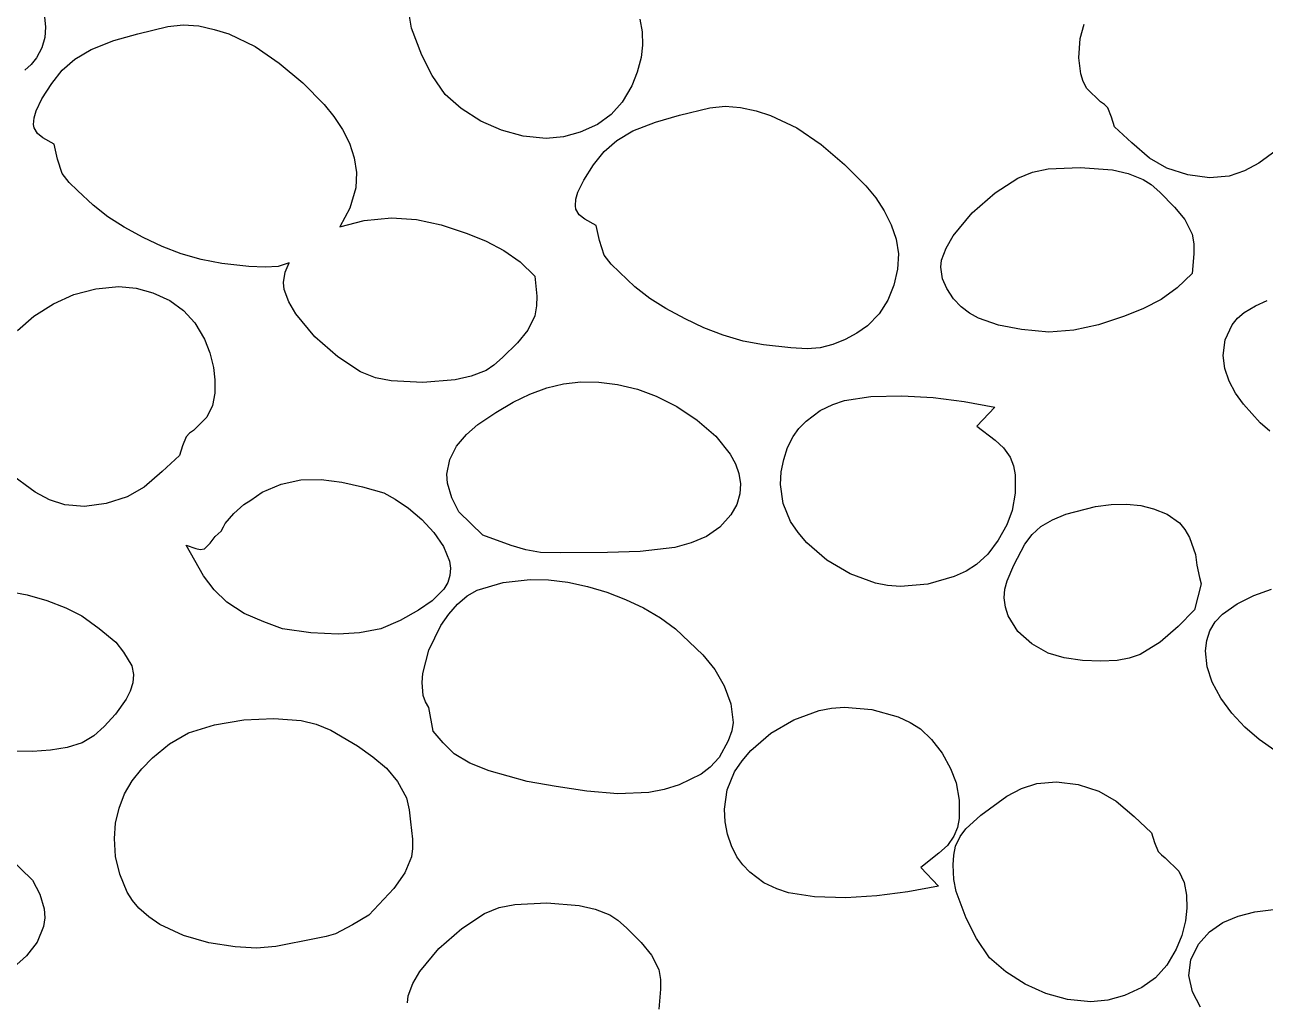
# Model space of a CAD drawing. Extents: x -1 to 541, y -138 to 3207.
# Drawn here: x 188.5 to 313.9, y 1911.5 to 2010.3 of the extents above; entities that cross this region are included whole.
import ezdxf

# ---------------------------------------------------------------- set-up
doc = ezdxf.new("R2010")
doc.units = 0

msp = doc.modelspace()

# ---------------------------------------------------------------- linework, layer by layer
at = {"layer": 'Calque_1'}
for p, q in [((190.506875, 2011.14), (190.628076, 2010.089727)), ((190.628076, 2010.089727), (190.551266, 2009.037812)), ((199.936, 2009.42), (202.987625, 2010.16125)), ((202.987625, 2010.16125), (204.543859, 2010.327031)), ((204.543859, 2010.327031), (206.112, 2010.22)), ((206.112, 2010.22), (207.678529, 2009.874883)), ((227.6255, 2009.97875), (227.400719, 2011.199219)), ((250.697406, 2010.89), (250.93925, 2009.61)), ((295.224, 2008.94), (295.6095, 2010.39625)), ((190.551266, 2009.037812), (190.250041, 2007.999492)), ((197.512625, 2008.735), (199.936, 2009.42)), ((207.678529, 2009.874883), (209.135547, 2009.407187)), ((209.135547, 2009.407187), (211.795625, 2008.135)), ((228.652, 2007.28), (227.6255, 2009.97875)), ((250.93925, 2009.61), (250.954219, 2008.2925)), ((295.076, 2007), (295.224, 2008.94)), ((190.250041, 2007.999492), (189.698, 2006.99)), ((193.582359, 2006.871875), (195.225, 2007.84)), ((195.225, 2007.84), (197.512625, 2008.735)), ((211.795625, 2008.135), (214.241391, 2006.465312)), ((250.954219, 2008.2925), (250.822, 2007.02)), ((189.159625, 2006.3225), (188.511, 2005.76)), ((189.698, 2006.99), (189.159625, 2006.3225)), ((192.310875, 2005.7425), (193.582359, 2006.871875)), ((214.241391, 2006.465312), (216.622, 2004.46)), ((229.69575, 2005.22125), (228.652, 2007.28)), ((250.822, 2007.02), (250.436375, 2005.55625)), ((295.261875, 2005.37625), (295.076, 2007)), ((191.254453, 2004.414375), (192.310875, 2005.7425)), ((231.008, 2003.29), (229.69575, 2005.22125)), ((250.436375, 2005.55625), (249.891, 2004.16)), ((295.513484, 2004.613594), (295.261875, 2005.37625)), ((190.257, 2002.85), (191.254453, 2004.414375)), ((216.622, 2004.46), (218.772734, 2002.291719)), ((249.891, 2004.16), (248.926656, 2002.53)), ((295.897, 2003.91), (295.513484, 2004.613594)), ((297.263, 2002.56), (295.897, 2003.91)), ((189.66875, 2001.6425), (190.257, 2002.85)), ((232.651, 2001.86), (231.008, 2003.29)), ((248.926656, 2002.53), (247.79375, 2001.26)), ((297.6605, 2002.27125), (297.263, 2002.56)), ((189.463594, 2000.943125), (189.66875, 2001.6425)), ((218.772734, 2002.291719), (219.764354, 2001.059863)), ((234.620375, 2000.609062), (232.651, 2001.86)), ((247.79375, 2001.26), (246.403219, 2000.2675)), ((254.71, 2001.19), (257.761625, 2001.935)), ((257.761625, 2001.935), (259.317859, 2002.098437)), ((259.317859, 2002.098437), (260.886, 2001.99)), ((260.886, 2001.99), (262.452488, 2001.644883)), ((262.452488, 2001.644883), (263.909406, 2001.177187)), ((297.995, 2001.93), (297.6605, 2002.27125)), ((298.370125, 2000.995), (297.995, 2001.93)), ((189.406, 2000.27), (189.463594, 2000.943125)), ((189.465, 1999.93), (189.406, 2000.27)), ((189.406, 2000.27), (189.406, 2000.27)), ((219.764354, 2001.059863), (220.636875, 1999.74375)), ((236.70525, 1999.6675), (234.620375, 2000.609062)), ((246.403219, 2000.2675), (244.666, 1999.47)), ((249.999, 1999.61), (252.287, 2000.505)), ((252.287, 2000.505), (254.71, 2001.19)), ((263.909406, 2001.177187), (266.56925, 1999.905)), ((298.668, 2000.03), (298.370125, 2000.995)), ((300.422875, 1998.40125), (298.668, 2000.03)), ((189.806094, 1999.357188), (189.465, 1999.93)), ((190.34875, 1998.925), (189.806094, 1999.357188)), ((191.504, 1998.28), (190.34875, 1998.925)), ((220.636875, 1999.74375), (221.34285, 1998.354043)), ((238.9105, 1999.067188), (236.70525, 1999.6675)), ((241.241, 1998.84), (238.9105, 1999.067188)), ((242.980125, 1999.01625), (241.241, 1998.84)), ((244.666, 1999.47), (242.980125, 1999.01625)), ((248.356344, 1998.641875), (249.999, 1999.61)), ((266.56925, 1999.905), (269.014969, 1998.235312)), ((191.837125, 1996.755), (191.504, 1998.28)), ((221.34285, 1998.354043), (221.834828, 1996.901406)), ((246.028031, 1996.184375), (247.08475, 1997.5125)), ((247.08475, 1997.5125), (248.356344, 1998.641875)), ((269.014969, 1998.235312), (271.396, 1996.23)), ((302.231, 1996.84), (300.422875, 1998.40125)), ((315.909, 1998.27), (313.27025, 1996.33625)), ((192.315, 1995.29), (191.837125, 1996.755)), ((221.834828, 1996.901406), (222.065361, 1995.396504)), ((303.970375, 1995.842969), (302.231, 1996.84)), ((313.27025, 1996.33625), (311.810344, 1995.562969)), ((193.01425, 1994.3775), (192.315, 1995.29)), ((222.065361, 1995.396504), (221.987, 1993.85)), ((245.03, 1994.62), (246.028031, 1996.184375)), ((271.396, 1996.23), (273.546719, 1994.061875)), ((288.902, 1994.84), (290.401562, 1995.446094)), ((290.401562, 1995.446094), (291.98475, 1995.77375)), ((291.98475, 1995.77375), (295.216, 1995.92)), ((295.216, 1995.92), (298.4765, 1995.67125)), ((298.4765, 1995.67125), (300.075156, 1995.302656)), ((300.075156, 1995.302656), (301.59, 1994.71)), ((306.08175, 1995.16375), (303.970375, 1995.842969)), ((308.27675, 1994.872656), (306.08175, 1995.16375)), ((310.267, 1995.04), (308.27675, 1994.872656)), ((311.810344, 1995.562969), (310.267, 1995.04)), ((193.859, 1993.57), (193.01425, 1994.3775)), ((221.987, 1993.85), (221.382625, 1991.7875)), ((244.442625, 1993.4125), (245.03, 1994.62)), ((273.546719, 1994.061875), (274.538301, 1992.830391)), ((286.601281, 1993.34625), (288.902, 1994.84)), ((301.59, 1994.71), (302.382125, 1994.183906)), ((302.382125, 1994.183906), (303.26125, 1993.41875)), ((195.419344, 1992.089531), (193.859, 1993.57)), ((244.18, 1992.04), (244.237578, 1992.713125)), ((244.237578, 1992.713125), (244.442625, 1993.4125)), ((274.538301, 1992.830391), (275.41075, 1991.515)), ((284.2955, 1991.3275), (286.601281, 1993.34625)), ((303.26125, 1993.41875), (304.757, 1991.91)), ((196.924, 1990.91375), (195.419344, 1992.089531)), ((221.382625, 1991.7875), (220.353, 1989.92)), ((244.239, 1991.7), (244.18, 1992.04)), ((244.580094, 1991.127187), (244.239, 1991.7)), ((275.41075, 1991.515), (276.116605, 1990.126484)), ((282.363219, 1988.99), (284.2955, 1991.3275)), ((304.757, 1991.91), (305.802625, 1990.64625)), ((198.553906, 1989.878594), (196.924, 1990.91375)), ((220.353, 1989.92), (222.837, 1990.57)), ((222.837, 1990.57), (225.605875, 1990.823281)), ((225.605875, 1990.823281), (228.12725, 1990.65375)), ((228.12725, 1990.65375), (230.60625, 1990.107344)), ((230.60625, 1990.107344), (233.248, 1989.23)), ((245.12275, 1990.695), (244.580094, 1991.127187)), ((246.278, 1990.05), (245.12275, 1990.695)), ((246.6115, 1988.525), (246.278, 1990.05)), ((276.116605, 1990.126484), (276.608406, 1988.675625)), ((305.802625, 1990.64625), (306.519, 1989.18)), ((200.49, 1988.82), (198.553906, 1989.878594)), ((202.392375, 1987.917031), (200.49, 1988.82)), ((233.248, 1989.23), (235.168906, 1988.448125)), ((281.655441, 1987.766172), (282.363219, 1988.99)), ((306.519, 1989.18), (306.700125, 1988.189531)), ((204.34425, 1987.17625), (202.392375, 1987.917031)), ((235.168906, 1988.448125), (236.9505, 1987.52)), ((236.9505, 1987.52), (238.588094, 1986.366875)), ((247.089, 1987.06), (246.6115, 1988.525)), ((276.608406, 1988.675625), (276.838691, 1987.173203)), ((281.183, 1986.54), (281.655441, 1987.766172)), ((306.700125, 1988.189531), (306.71025, 1987.19625)), ((206.3535, 1986.602344), (204.34425, 1987.17625)), ((208.428, 1986.2), (206.3535, 1986.602344)), ((211.17475, 1985.895), (208.428, 1986.2)), ((215.231, 1986.27), (214.148, 1985.92)), ((214.851375, 1985.33), (215.231, 1986.27)), ((238.588094, 1986.366875), (240.077, 1984.91)), ((247.78825, 1986.1475), (247.089, 1987.06)), ((276.838691, 1987.173203), (276.76, 1985.63)), ((281.111, 1985.84), (281.183, 1986.54)), ((306.71025, 1987.19625), (306.519, 1985.19)), ((212.832937, 1985.823125), (211.17475, 1985.895)), ((214.148, 1985.92), (212.832937, 1985.823125)), ((214.669, 1984.27), (214.851375, 1985.33)), ((248.633, 1985.34), (247.78825, 1986.1475)), ((250.193344, 1983.859687), (248.633, 1985.34)), ((276.76, 1985.63), (276.382891, 1984.005156)), ((281.30475, 1984.6725), (281.11, 1985.84)), ((281.11, 1985.84), (281.111, 1985.84)), ((306.519, 1985.19), (305.029531, 1983.733281)), ((195.697922, 1983.657187), (198.029, 1983.88)), ((198.029, 1983.88), (199.76725, 1983.7075)), ((199.76725, 1983.7075), (201.453, 1983.25)), ((214.741, 1983.57), (214.669, 1984.27)), ((240.077, 1984.91), (240.269, 1982.91125)), ((251.698, 1982.685), (250.193344, 1983.859687)), ((276.382891, 1984.005156), (275.765875, 1982.49375)), ((281.717, 1983.67), (281.30475, 1984.6725)), ((305.029531, 1983.733281), (303.39175, 1982.58125)), ((191.407391, 1982.116562), (193.492375, 1983.0575)), ((193.492375, 1983.0575), (195.697922, 1983.657187)), ((201.453, 1983.25), (203.190234, 1982.452656)), ((203.190234, 1982.452656), (204.580875, 1981.46125)), ((215.213771, 1982.343418), (214.741, 1983.57)), ((240.269, 1982.91125), (240.258688, 1981.916094)), ((253.327906, 1981.652812), (251.698, 1982.685)), ((275.765875, 1982.49375), (274.883922, 1981.122969)), ((282.412094, 1982.649648), (281.717, 1983.67)), ((283.177125, 1981.827812), (282.412094, 1982.649648)), ((303.39175, 1982.58125), (301.610344, 1981.656094)), ((312.929807, 1981.943613), (314.105953, 1982.475781)), ((189.438, 1980.87), (191.407391, 1982.116562)), ((204.580875, 1981.46125), (205.714078, 1980.194219)), ((215.921797, 1981.118594), (215.213771, 1982.343418)), ((240.258688, 1981.916094), (240.077, 1980.92)), ((255.264, 1980.6), (253.327906, 1981.652812)), ((284.012844, 1981.17707), (283.177125, 1981.827812)), ((301.610344, 1981.656094), (299.69, 1980.88)), ((311.12625, 1980.68125), (311.775, 1981.24)), ((311.775, 1981.24), (312.929807, 1981.943613)), ((187.795, 1979.44), (189.438, 1980.87)), ((205.714078, 1980.194219), (206.679, 1978.57)), ((217.854375, 1978.77875), (215.921797, 1981.118594)), ((240.077, 1980.92), (239.36075, 1979.45375)), ((257.166375, 1979.69125), (255.264, 1980.6)), ((274.883922, 1981.122969), (273.712, 1979.92)), ((284.92, 1980.67), (284.012844, 1981.17707)), ((286.951625, 1979.977188), (284.92, 1980.67)), ((289.278, 1979.53), (286.951625, 1979.977188)), ((297.047812, 1980.0025), (294.56875, 1979.455)), ((299.69, 1980.88), (297.047812, 1980.0025)), ((309.854625, 1978.4825), (310.587, 1980.01)), ((310.587, 1980.01), (311.12625, 1980.68125)), ((220.160266, 1976.759531), (217.854375, 1978.77875)), ((239.36075, 1979.45375), (238.316, 1978.19)), ((259.11825, 1978.9475), (257.166375, 1979.69125)), ((261.1275, 1978.3725), (259.11825, 1978.9475)), ((272.637031, 1979.148281), (271.45575, 1978.51625)), ((273.712, 1979.92), (272.637031, 1979.148281)), ((292.047312, 1979.2825), (289.278, 1979.53)), ((294.56875, 1979.455), (292.047312, 1979.2825)), ((206.679, 1978.57), (207.223125, 1977.16625)), ((238.316, 1978.19), (236.81975, 1976.69)), ((263.202, 1977.97), (261.1275, 1978.3725)), ((265.94875, 1977.66875), (263.202, 1977.97)), ((267.606938, 1977.594531), (265.94875, 1977.66875)), ((268.922, 1977.69), (267.606938, 1977.594531)), ((270.205094, 1978.028594), (268.922, 1977.69)), ((271.45575, 1978.51625), (270.205094, 1978.028594)), ((309.657, 1976.91), (309.854625, 1978.4825)), ((207.223125, 1977.16625), (207.609, 1975.71)), ((222.461, 1975.27), (220.160266, 1976.759531)), ((236.81975, 1976.69), (235.940281, 1975.925937)), ((309.836672, 1975.602656), (309.657, 1976.91)), ((207.609, 1975.71), (207.741359, 1974.433281)), ((223.960422, 1974.662344), (222.461, 1975.27)), ((235.148, 1975.4), (233.633172, 1974.807188)), ((235.940281, 1975.925937), (235.148, 1975.4)), ((310.273875, 1974.32625), (309.836672, 1975.602656)), ((207.741359, 1974.433281), (207.726625, 1973.11625)), ((225.543375, 1974.33125), (223.960422, 1974.662344)), ((228.775, 1974.18), (225.543375, 1974.33125)), ((232.034625, 1974.4375), (228.775, 1974.18)), ((233.633172, 1974.807188), (232.034625, 1974.4375)), ((241.278654, 1973.634531), (242.984125, 1974.0425)), ((242.984125, 1974.0425), (244.729393, 1974.233906)), ((244.729393, 1974.233906), (246.540859, 1974.206875)), ((246.540859, 1974.206875), (248.444928, 1973.959531)), ((248.444928, 1973.959531), (250.468, 1973.49)), ((310.917141, 1973.111719), (310.273875, 1974.32625)), ((207.726625, 1973.11625), (207.484828, 1971.838594)), ((237.881494, 1972.176406), (239.586578, 1973.011875)), ((239.586578, 1973.011875), (241.278654, 1973.634531)), ((250.468, 1973.49), (252.354006, 1972.804473)), ((252.354006, 1972.804473), (254.429422, 1971.752031)), ((271.399625, 1972.3575), (274.038, 1972.75)), ((274.038, 1972.75), (277.194781, 1972.847031)), ((277.194781, 1972.847031), (280.3405, 1972.65625)), ((280.3405, 1972.65625), (283.467469, 1972.242344)), ((311.715, 1971.99), (310.917141, 1973.111719)), ((207.484828, 1971.838594), (206.936, 1970.68)), ((236.137, 1971.13), (237.881494, 1972.176406)), ((254.429422, 1971.752031), (256.498721, 1970.387637)), ((267.507, 1970.26), (268.912, 1971.35)), ((268.912, 1971.35), (270.211453, 1971.9625)), ((270.211453, 1971.9625), (271.399625, 1972.3575)), ((283.467469, 1972.242344), (286.568, 1971.67)), ((286.568, 1971.67), (284.767, 1969.78)), ((313.4125, 1970.09125), (311.715, 1971.99)), ((206.936, 1970.68), (205.57, 1969.33)), ((233.170672, 1968.923438), (234.336, 1969.93)), ((234.336, 1969.93), (236.137, 1971.13)), ((256.498721, 1970.387637), (258.366375, 1968.76625)), ((266.787, 1969.535), (267.507, 1970.26)), ((314.367469, 1969.268906), (313.4125, 1970.09125)), ((204.838, 1968.7), (204.46325, 1967.765)), ((205.1725, 1969.04125), (204.838, 1968.7)), ((205.57, 1969.33), (205.1725, 1969.04125)), ((232.180375, 1967.735), (233.170672, 1968.923438)), ((258.366375, 1968.76625), (259.836857, 1966.942832)), ((265.635828, 1967.60375), (266.181, 1968.72)), ((266.181, 1968.72), (266.787, 1969.535)), ((284.767, 1969.78), (286.6055, 1968.35)), ((204.46325, 1967.765), (204.165, 1966.8)), ((231.480891, 1966.389063), (232.180375, 1967.735)), ((265.238125, 1966.405), (265.635828, 1967.60375)), ((286.6055, 1968.35), (287.463062, 1967.560937)), ((287.463062, 1967.560937), (288.132, 1966.62)), ((204.165, 1966.8), (202.4105, 1965.17125)), ((231.188, 1964.91), (231.480891, 1966.389063)), ((259.836857, 1966.942832), (260.362057, 1965.972537)), ((264.999609, 1965.15375), (265.238125, 1966.405)), ((288.132, 1966.62), (288.471219, 1965.755937)), ((189.562625, 1963.1025), (186.924, 1965.04)), ((202.4105, 1965.17125), (200.602, 1963.61)), ((231.248, 1964.01), (231.188, 1964.91)), ((231.188, 1964.91), (231.188, 1964.91)), ((260.362057, 1965.972537), (260.714641, 1964.972344)), ((260.714641, 1964.972344), (260.870168, 1963.949124)), ((264.932, 1963.88), (264.999609, 1965.15375)), ((288.471219, 1965.755937), (288.6535, 1964.8375)), ((212.512, 1963.08), (214.426078, 1963.907656)), ((214.426078, 1963.907656), (216.436625, 1964.32375)), ((216.436625, 1964.32375), (218.499109, 1964.377969)), ((218.499109, 1964.377969), (220.569, 1964.12)), ((220.569, 1964.12), (222.65325, 1963.64125)), ((222.65325, 1963.64125), (224.805, 1963.02)), ((231.679375, 1962.505), (231.248, 1964.01)), ((260.870168, 1963.949124), (260.804197, 1962.909746)), ((265.1945, 1961.935), (264.932, 1963.88)), ((288.6535, 1964.8375), (288.647, 1962.98)), ((191.022234, 1962.331563), (189.562625, 1963.1025)), ((198.862609, 1962.612969), (196.751125, 1961.93375)), ((200.602, 1963.61), (198.862609, 1962.612969)), ((211.384, 1962.3), (212.512, 1963.08)), ((224.805, 1963.02), (225.972854, 1962.398906)), ((225.972854, 1962.398906), (227.299578, 1961.484375)), ((232.416, 1961.09), (231.679375, 1962.505)), ((260.804197, 1962.909746), (260.492288, 1961.861082)), ((288.647, 1962.98), (288.35, 1961.24)), ((192.565, 1961.81), (191.022234, 1962.331563)), ((194.555828, 1961.642656), (192.565, 1961.81)), ((196.751125, 1961.93375), (194.555828, 1961.642656)), ((209.669625, 1960.94125), (210.672, 1961.85)), ((210.672, 1961.85), (211.384, 1962.3)), ((227.299578, 1961.484375), (228.64742, 1960.338281)), ((260.492288, 1961.861082), (259.91, 1960.81)), ((265.943, 1960.14), (265.1945, 1961.935)), ((288.35, 1961.24), (287.79125, 1959.780781)), ((293.745078, 1960.854687), (296.774875, 1961.6525)), ((296.774875, 1961.6525), (298.347541, 1961.847148)), ((298.347541, 1961.847148), (299.883984, 1961.884063)), ((299.883984, 1961.884063), (301.328154, 1961.74707)), ((301.328154, 1961.74707), (302.624, 1961.42)), ((302.624, 1961.42), (303.99725, 1960.85375)), ((208.593, 1959.59), (208.791, 1959.92)), ((208.791, 1959.92), (209.669625, 1960.94125)), ((228.64742, 1960.338281), (229.878625, 1959.0225)), ((234.831, 1958.75), (232.416, 1961.09)), ((259.91, 1960.81), (258.788066, 1959.556484)), ((266.70524, 1959.007695), (265.943, 1960.14)), ((291.243, 1959.62), (292.400049, 1960.283867)), ((292.400049, 1960.283867), (293.745078, 1960.854687)), ((303.99725, 1960.85375), (305.237, 1960.01)), ((305.237, 1960.01), (305.789562, 1959.318594)), ((207.272875, 1957.95125), (207.762, 1958.62)), ((207.762, 1958.62), (208.376, 1959.14)), ((208.376, 1959.14), (208.593, 1959.59)), ((229.878625, 1959.0225), (230.855439, 1957.598906)), ((237.69425, 1957.70875), (234.831, 1958.75)), ((257.428031, 1958.62125), (255.886543, 1957.956016)), ((258.788066, 1959.556484), (257.428031, 1958.62125)), ((267.578797, 1957.974062), (266.70524, 1959.007695)), ((287.79125, 1959.780781), (286.92425, 1958.24375)), ((289.615, 1957.84125), (290.35175, 1958.827656)), ((290.35175, 1958.827656), (291.243, 1959.62)), ((305.789562, 1959.318594), (306.2495, 1958.50625)), ((204.852, 1957.73), (205.798, 1957.3975)), ((206.60175, 1954.6375), (204.852, 1957.73)), ((205.798, 1957.3975), (206.261344, 1957.29125)), ((206.261344, 1957.29125), (206.693, 1957.38)), ((206.693, 1957.38), (207.272875, 1957.95125)), ((230.855439, 1957.598906), (231.440109, 1956.129375)), ((239.170687, 1957.269219), (237.69425, 1957.70875)), ((254.22025, 1957.5125), (250.739844, 1957.0975)), ((255.886543, 1957.956016), (254.22025, 1957.5125)), ((269.613875, 1956.2075), (267.578797, 1957.974062)), ((286.92425, 1958.24375), (285.869375, 1956.839844)), ((288.491, 1955.71), (289.615, 1957.84125)), ((306.2495, 1958.50625), (306.86, 1956.8)), ((231.440109, 1956.129375), (231.542342, 1955.396719)), ((240.67, 1956.99), (239.170687, 1957.269219)), ((242.689, 1956.95), (240.67, 1956.99)), ((247.44, 1956.99), (242.689, 1956.95)), ((250.739844, 1957.0975), (247.44, 1956.99)), ((271.956266, 1954.849688), (269.613875, 1956.2075)), ((285.869375, 1956.839844), (284.747, 1955.78)), ((306.86, 1956.8), (307.019, 1955.71)), ((231.542342, 1955.396719), (231.494881, 1954.675781)), ((283.686611, 1955.113535), (282.486453, 1954.558281)), ((284.747, 1955.78), (283.686611, 1955.113535)), ((287.819375, 1954.125), (288.491, 1955.71)), ((307.019, 1955.71), (307.276, 1954.48)), ((207.666187, 1953.224375), (206.60175, 1954.6375)), ((231.280507, 1953.974297), (230.882, 1953.3)), ((231.494881, 1954.675781), (231.280507, 1953.974297)), ((234.255, 1953.19), (236.86925, 1953.96375)), ((236.86925, 1953.96375), (239.599, 1954.28)), ((239.599, 1954.28), (241.474168, 1954.226367)), ((241.474168, 1954.226367), (243.418219, 1953.984063)), ((243.418219, 1953.984063), (245.391098, 1953.565977)), ((274.514, 1953.91), (271.956266, 1954.849688)), ((275.741404, 1953.667559), (274.514, 1953.91)), ((277.060859, 1953.573594), (275.741404, 1953.667559)), ((279.821375, 1953.80625), (277.060859, 1953.573594)), ((282.486453, 1954.558281), (279.821375, 1953.80625)), ((287.590297, 1953.271563), (287.819375, 1954.125)), ((307.454, 1953.83), (306.762, 1951.21)), ((307.276, 1954.48), (307.454, 1953.83)), ((186.976, 1953.05), (188.771281, 1952.714688)), ((188.771281, 1952.714688), (190.758, 1952.145)), ((208.95, 1951.98), (207.666187, 1953.224375)), ((230.882, 1953.3), (229.70375, 1952.10875)), ((232.275641, 1951.778594), (233.238057, 1952.60834)), ((233.238057, 1952.60834), (234.255, 1953.19)), ((245.391098, 1953.565977), (247.35275, 1952.985)), ((247.35275, 1952.985), (249.263121, 1952.254023)), ((287.522, 1952.42), (287.590297, 1953.271563)), ((287.649521, 1951.465723), (287.522, 1952.42)), ((311.090703, 1951.803594), (312.777625, 1952.64875)), ((312.777625, 1952.64875), (314.557734, 1953.297031)), ((190.758, 1952.145), (192.679469, 1951.410313)), ((192.679469, 1951.410313), (194.279, 1950.58)), ((210.70775, 1950.84), (208.95, 1951.98)), ((228.308, 1951.18), (226.473125, 1950.12625)), ((229.70375, 1952.10875), (228.308, 1951.18)), ((231.387498, 1950.757363), (232.275641, 1951.778594)), ((249.263121, 1952.254023), (251.082156, 1951.385938)), ((251.082156, 1951.385938), (252.769801, 1950.393633)), ((287.938797, 1950.577656), (287.649521, 1951.465723)), ((306.762, 1951.21), (305.116891, 1949.525469)), ((309.609, 1950.77), (311.090703, 1951.803594)), ((194.279, 1950.58), (196.030375, 1949.30125)), ((212.671, 1949.97), (210.70775, 1950.84)), ((214.571, 1949.27), (212.671, 1949.97)), ((226.473125, 1950.12625), (224.528, 1949.29)), ((230.593375, 1949.60125), (231.387498, 1950.757363)), ((252.769801, 1950.393633), (254.286, 1949.29)), ((288.924375, 1949.01375), (287.938797, 1950.577656)), ((308.3315, 1949.0775), (308.857375, 1949.978125)), ((308.857375, 1949.978125), (309.609, 1950.77)), ((196.030375, 1949.30125), (197.724, 1947.94)), ((217.438625, 1948.87625), (214.571, 1949.27)), ((220.193, 1948.73), (217.438625, 1948.87625)), ((222.366875, 1948.86), (220.193, 1948.73)), ((224.528, 1949.29), (222.366875, 1948.86)), ((229.366172, 1947.110781), (230.593375, 1949.60125)), ((254.286, 1949.29), (257.078, 1946.65)), ((290.322266, 1947.755469), (288.924375, 1949.01375)), ((305.116891, 1949.525469), (303.307625, 1947.93375)), ((308.014875, 1948.098125), (308.3315, 1949.0775)), ((197.724, 1947.94), (198.4935, 1946.92625)), ((291.976, 1946.83), (290.322266, 1947.755469)), ((303.307625, 1947.93375), (301.275797, 1946.700156)), ((307.891, 1947.07), (308.014875, 1948.098125)), ((198.4935, 1946.92625), (199.347, 1945.53)), ((228.752, 1944.76), (229.366172, 1947.110781)), ((257.078, 1946.65), (258.268062, 1945.167969)), ((293.578469, 1946.34875), (291.976, 1946.83)), ((295.43425, 1946.0925), (293.578469, 1946.34875)), ((297.307656, 1946.02), (295.43425, 1946.0925)), ((298.963, 1946.09), (297.307656, 1946.02)), ((300.15817, 1946.300566), (298.963, 1946.09)), ((301.275797, 1946.700156), (300.15817, 1946.300566)), ((308.042, 1945.4375), (307.891, 1947.07)), ((307.891, 1947.07), (307.891, 1947.07)), ((199.347, 1945.53), (199.508279, 1944.676387)), ((258.268062, 1945.167969), (259.2365, 1943.50125)), ((308.559, 1943.88), (308.042, 1945.4375)), ((199.438922, 1943.819844), (199.18101, 1942.974316)), ((199.508279, 1944.676387), (199.438922, 1943.819844)), ((228.682, 1943.87), (228.752, 1944.76)), ((228.800125, 1942.53625), (228.682, 1943.87)), ((228.682, 1943.87), (228.682, 1943.87)), ((309.443658, 1942.260547), (308.559, 1943.88)), ((199.18101, 1942.974316), (198.776625, 1942.15375)), ((229.014297, 1941.908281), (228.800125, 1942.53625)), ((259.2365, 1943.50125), (259.887687, 1941.701406)), ((198.776625, 1942.15375), (197.696766, 1940.643281)), ((229.366, 1941.33), (229.014297, 1941.908281)), ((229.801, 1938.93), (229.366, 1941.33)), ((259.887687, 1941.701406), (260.126, 1939.82)), ((268.838, 1941.03), (270.065404, 1941.275312)), ((270.065404, 1941.275312), (271.384859, 1941.370625)), ((271.384859, 1941.370625), (274.145375, 1941.1375)), ((274.145375, 1941.1375), (276.810453, 1940.383125)), ((310.551828, 1940.7475), (309.443658, 1942.260547)), ((197.696766, 1940.643281), (196.536, 1939.4)), ((207.698672, 1939.568594), (210.680875, 1940.06875)), ((210.680875, 1940.06875), (213.704141, 1940.229531)), ((213.704141, 1940.229531), (216.444, 1940.02)), ((216.444, 1940.02), (217.975641, 1939.632344)), ((260.126, 1939.82), (259.985062, 1938.972656)), ((263.937875, 1938.73375), (266.280266, 1940.090469)), ((266.280266, 1940.090469), (268.838, 1941.03)), ((276.810453, 1940.383125), (278.010611, 1939.826875)), ((278.010611, 1939.826875), (279.071, 1939.16)), ((311.849678, 1939.352578), (310.551828, 1940.7475)), ((196.536, 1939.4), (195.516375, 1938.45875)), ((203.156125, 1937.64625), (205.082, 1938.76)), ((205.082, 1938.76), (207.698672, 1939.568594)), ((217.975641, 1939.632344), (219.444375, 1939.03375)), ((219.444375, 1939.03375), (222.165, 1937.44)), ((230.81725, 1937.745), (229.801, 1938.93)), ((259.985062, 1938.972656), (259.633, 1937.95375)), ((261.902797, 1936.970156), (263.937875, 1938.73375)), ((279.071, 1939.16), (280.193375, 1938.100156)), ((313.303375, 1938.0875), (311.849678, 1939.352578)), ((192.819977, 1937.300059), (191.12375, 1937.013594)), ((194.319, 1937.75), (192.819977, 1937.300059)), ((195.516375, 1938.45875), (194.319, 1937.75)), ((201.441, 1936.24), (203.156125, 1937.64625)), ((222.165, 1937.44), (223.717437, 1936.342656)), ((231.919, 1936.65), (230.81725, 1937.745)), ((259.633, 1937.95375), (258.72, 1936.26)), ((280.193375, 1938.100156), (281.24825, 1936.69625)), ((314.879088, 1936.963984), (313.303375, 1938.0875)), ((189.300586, 1936.888145), (187.42075, 1936.92125)), ((191.12375, 1937.013594), (189.300586, 1936.888145)), ((200.357875, 1935.12875), (201.441, 1936.24)), ((223.717437, 1936.342656), (225.07675, 1935.19375)), ((233.505609, 1935.713281), (231.919, 1936.65)), ((258.72, 1936.26), (257.81525, 1935.290313)), ((261.02924, 1935.939004), (261.902797, 1936.970156)), ((281.24825, 1936.69625), (282.11525, 1935.159219)), ((199.382, 1933.92), (200.357875, 1935.12875)), ((225.07675, 1935.19375), (226.212187, 1933.855469)), ((235.472375, 1934.92375), (233.505609, 1935.713281)), ((239.322, 1933.85), (235.472375, 1934.92375)), ((257.81525, 1935.290313), (256.89625, 1934.5775)), ((259.5185, 1933.00625), (260.267, 1934.81)), ((260.267, 1934.81), (261.02924, 1935.939004)), ((282.11525, 1935.159219), (282.674, 1933.7)), ((198.604406, 1932.592969), (199.382, 1933.92)), ((226.212187, 1933.855469), (227.093, 1932.19)), ((242.232, 1933.33), (239.322, 1933.85)), ((256.89625, 1934.5775), (254.663, 1933.51)), ((282.674, 1933.7), (282.971, 1931.97)), ((289.271234, 1933.132812), (290.814, 1933.66)), ((290.814, 1933.66), (292.804828, 1933.827344)), ((292.804828, 1933.827344), (295.000125, 1933.53625)), ((295.000125, 1933.53625), (297.111609, 1932.857031)), ((198.04675, 1931.15625), (198.604406, 1932.592969)), ((245.325359, 1932.872969), (242.232, 1933.33)), ((248.483125, 1932.60625), (245.325359, 1932.872969)), ((251.623078, 1932.746406), (248.483125, 1932.60625)), ((253.160682, 1933.036738), (251.623078, 1932.746406)), ((254.663, 1933.51), (253.160682, 1933.036738)), ((259.256, 1931.06), (259.5185, 1933.00625)), ((285.173, 1930.43), (287.811625, 1932.36)), ((287.811625, 1932.36), (289.271234, 1933.132812)), ((297.111609, 1932.857031), (298.851, 1931.86)), ((197.705469, 1929.646406), (198.04675, 1931.15625)), ((227.093, 1932.19), (227.37675, 1930.99625)), ((259.323594, 1929.78625), (259.256, 1931.06)), ((282.971, 1931.97), (282.977875, 1930.10375)), ((298.851, 1931.86), (300.659125, 1930.295)), ((227.37675, 1930.99625), (227.509, 1929.78)), ((227.509, 1929.78), (227.69975, 1928.01625)), ((259.562, 1928.535), (259.323594, 1929.78625)), ((282.977875, 1930.10375), (282.795641, 1929.184219)), ((283.653, 1929.06375), (285.173, 1930.43)), ((300.659125, 1930.295), (302.414, 1928.67)), ((197.577, 1928.1), (197.705469, 1929.646406)), ((259.959406, 1927.33625), (259.562, 1928.535)), ((282.795641, 1929.184219), (282.456, 1928.32)), ((283.079375, 1928.291094), (283.653, 1929.06375)), ((302.414, 1928.67), (302.711375, 1927.69625)), ((197.69825, 1926.25125), (197.577, 1928.1)), ((227.69975, 1928.01625), (227.729219, 1927.087031)), ((260.504, 1926.22), (259.959406, 1927.33625)), ((281.787203, 1927.383281), (280.929875, 1926.59375)), ((282.456, 1928.32), (281.787203, 1927.383281)), ((282.4255, 1926.385), (282.619, 1927.3)), ((282.619, 1927.3), (283.079375, 1928.291094)), ((302.711375, 1927.69625), (303.086, 1926.76)), ((186.891, 1926.23), (189.306, 1923.89)), ((198.115, 1924.47), (197.69825, 1926.25125)), ((227.628, 1926.23), (226.938594, 1924.602187)), ((227.729219, 1927.087031), (227.628, 1926.23)), ((261.110875, 1925.40875), (260.504, 1926.22)), ((280.929875, 1926.59375), (279.091, 1925.16)), ((282.382, 1925.44), (282.4255, 1926.385)), ((303.086, 1926.76), (303.421, 1926.4225)), ((303.421, 1926.4225), (303.819, 1926.13)), ((303.819, 1926.13), (305.185, 1924.79)), ((261.831, 1924.68), (261.110875, 1925.40875)), ((279.091, 1925.16), (280.892, 1923.27)), ((282.436719, 1923.939219), (282.382, 1925.44)), ((305.185, 1924.79), (305.733828, 1923.63)), ((189.306, 1923.89), (190.043, 1922.47375)), ((198.88625, 1922.65125), (198.115, 1924.47)), ((226.938594, 1924.602187), (225.814, 1923.0175)), ((263.236, 1923.6), (261.831, 1924.68)), ((264.535469, 1922.981719), (263.236, 1923.6)), ((282.6615, 1922.71875), (282.436719, 1923.939219)), ((305.733828, 1923.63), (305.975625, 1922.35)), ((190.043, 1922.47375), (190.474, 1920.96)), ((199.416063, 1921.805156), (198.88625, 1922.65125)), ((225.814, 1923.0175), (223.313, 1920.33)), ((265.72375, 1922.58375), (264.535469, 1922.981719)), ((268.363, 1922.19), (265.72375, 1922.58375)), ((274.664625, 1922.28375), (271.519484, 1922.092969)), ((277.791203, 1922.697656), (274.664625, 1922.28375)), ((280.892, 1923.27), (277.791203, 1922.697656)), ((283.688, 1920.02), (282.6615, 1922.71875)), ((305.975625, 1922.35), (305.990359, 1921.0325)), ((200.055, 1921.05), (199.416063, 1921.805156)), ((201.068609, 1920.154746), (200.055, 1921.05)), ((234.993, 1920.5), (236.492422, 1921.101875)), ((236.492422, 1921.101875), (238.075375, 1921.43)), ((238.075375, 1921.43), (241.307, 1921.58)), ((241.307, 1921.58), (244.56675, 1921.32375)), ((244.56675, 1921.32375), (246.165594, 1920.957031)), ((271.519484, 1922.092969), (268.363, 1922.19)), ((305.990359, 1921.0325), (305.858, 1919.76)), ((312.85175, 1920.68875), (316.332156, 1921.102656)), ((190.533758, 1920.06498), (190.422937, 1919.205469)), ((190.474, 1920.96), (190.533758, 1920.06498)), ((202.165937, 1919.402344), (201.068609, 1920.154746)), ((223.313, 1920.33), (221.651875, 1919.34375)), ((232.692125, 1919.004688), (234.993, 1920.5)), ((246.165594, 1920.957031), (247.681, 1920.37)), ((247.681, 1920.37), (248.472969, 1919.838281)), ((248.472969, 1919.838281), (249.35175, 1919.07125)), ((284.73175, 1917.965), (283.688, 1920.02)), ((305.858, 1919.76), (305.472375, 1918.29625)), ((309.643969, 1919.582969), (311.185457, 1920.246426)), ((311.185457, 1920.246426), (312.85175, 1920.68875)), ((190.422937, 1919.205469), (189.776, 1917.61125)), ((204.56075, 1918.27125), (202.165937, 1919.402344)), ((221.651875, 1919.34375), (219.948, 1918.44)), ((230.386, 1916.9825), (232.692125, 1919.004688)), ((249.35175, 1919.07125), (250.847, 1917.57)), ((307.162, 1917.4), (308.283934, 1918.650215)), ((308.283934, 1918.650215), (309.643969, 1919.582969)), ((189.776, 1917.61125), (188.706063, 1916.213906)), ((207.137437, 1917.547031), (204.56075, 1918.27125)), ((209.794, 1917.12), (207.137437, 1917.547031)), ((217.968, 1917.99), (213.91475, 1917.16125)), ((218.973375, 1918.17), (217.968, 1917.99)), ((219.948, 1918.44), (218.973375, 1918.17)), ((250.847, 1917.57), (251.892625, 1916.30625)), ((286.044, 1916.03), (284.73175, 1917.965)), ((305.472375, 1918.29625), (304.927, 1916.9)), ((306.391375, 1915.82125), (307.162, 1917.4)), ((188.706063, 1916.213906), (187.386, 1915.05)), ((211.954031, 1917.007031), (209.794, 1917.12)), ((213.91475, 1917.16125), (211.954031, 1917.007031)), ((228.453375, 1914.641563), (230.386, 1916.9825)), ((251.892625, 1916.30625), (252.609, 1914.84)), ((287.687, 1914.6), (286.044, 1916.03)), ((304.927, 1916.9), (303.962656, 1915.274219)), ((252.609, 1914.84), (252.790125, 1913.848125)), ((303.962656, 1915.274219), (302.82975, 1914.00375)), ((306.202, 1914.25), (306.391375, 1915.82125)), ((227.745484, 1913.416602), (228.453375, 1914.641563)), ((252.790125, 1913.848125), (252.80025, 1912.8525)), ((289.656234, 1913.349219), (287.687, 1914.6)), ((302.82975, 1914.00375), (301.439219, 1913.008906)), ((306.556143, 1912.599766), (306.202, 1914.25)), ((227.273, 1912.19), (227.745484, 1913.416602)), ((252.80025, 1912.8525), (252.609, 1910.85)), ((291.740875, 1912.40875), (289.656234, 1913.349219)), ((293.946078, 1911.811406), (291.740875, 1912.40875)), ((301.439219, 1913.008906), (299.702, 1912.21)), ((307.390391, 1911.02125), (306.556143, 1912.599766)), ((227.201, 1911.49), (227.273, 1912.19)), ((296.277, 1911.59), (293.946078, 1911.811406)), ((298.016125, 1911.7575), (296.277, 1911.59)), ((299.702, 1912.21), (298.016125, 1911.7575))]:
    msp.add_line(p, q, dxfattribs=at)

doc.saveas('drawing.dxf')
